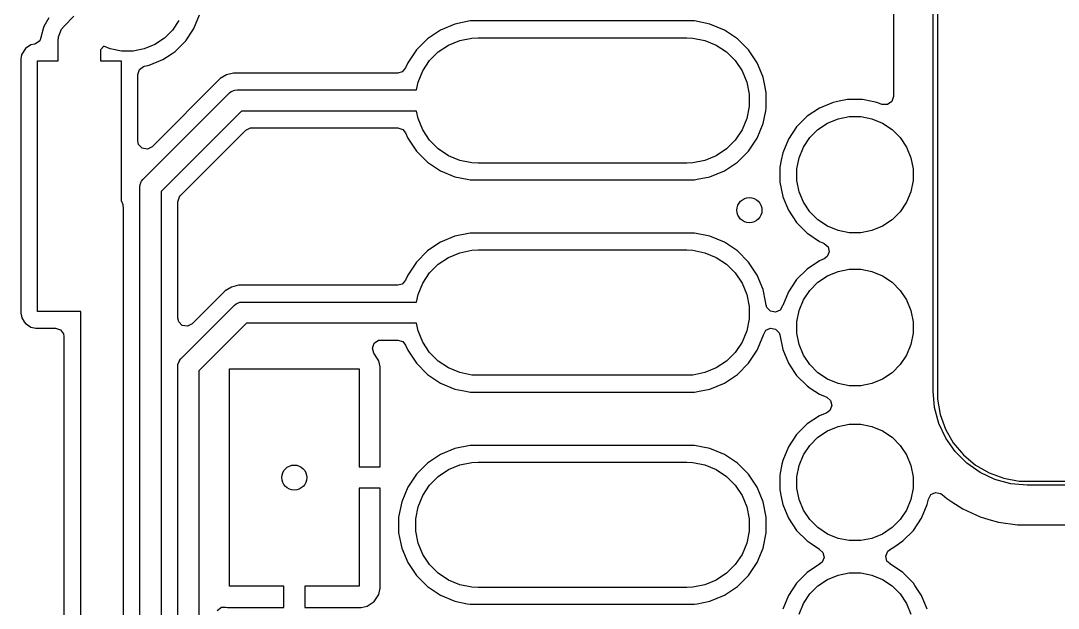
# Model space of a CAD drawing. Header units: inches. Extents: x 0.47 to 2.28, y -2.25 to -0.47.
# Drawn here: x 0.8474 to 1.3365, y -1.0143 to -0.7375 of the extents above; entities that cross this region are included whole.
import ezdxf

# ---------------------------------------------------------------- set-up
doc = ezdxf.new("R2010")
doc.units = ezdxf.units.IN
doc.header["$MEASUREMENT"] = 0
doc.layers.add('F.Cu', color=13, linetype='CONTINUOUS', true_color=0xc83434)

msp = doc.modelspace()

# ---------------------------------------------------------------- linework, layer by layer
at = {"layer": 'F.Cu', "linetype": 'CONTINUOUS'}
for p, q in [((1.25884, -0.67526), (1.25884, -0.77327)), ((1.27756, -0.91205), (1.27756, -0.67976)), ((1.27953, -0.67976), (1.27953, -0.91205)), ((0.86068, -0.73606), (0.85833, -0.74014)), ((0.86793, -0.73998), (0.8725, -0.7354)), ((0.92194, -0.7374), (0.91894, -0.74189)), ((0.92906, -0.7412), (0.93173, -0.73475)), ((1.05931, -0.73762), (1.05208, -0.73906)), ((1.1651, -0.73762), (1.05931, -0.73762)), ((1.05931, -0.73762), (1.05931, -0.73762)), ((1.17233, -0.73906), (1.1651, -0.73762)), ((1.1651, -0.73762), (1.1651, -0.73762)), ((0.85819, -0.74064), (0.85711, -0.74469)), ((0.85833, -0.74014), (0.85819, -0.74064)), ((0.85819, -0.74064), (0.85819, -0.74064)), ((0.86519, -0.7451), (0.86669, -0.74149)), ((0.86669, -0.74149), (0.86793, -0.73998)), ((0.86669, -0.74149), (0.86669, -0.74149)), ((0.91894, -0.74189), (0.91512, -0.74571)), ((0.92518, -0.74701), (0.9286, -0.74188)), ((0.9286, -0.74188), (0.92906, -0.7412)), ((0.92906, -0.7412), (0.92906, -0.7412)), ((0.92906, -0.7412), (0.92906, -0.7412)), ((1.04527, -0.74188), (1.03958, -0.74568)), ((1.05208, -0.73906), (1.04527, -0.74188)), ((1.05208, -0.73906), (1.05208, -0.73906)), ((1.05208, -0.73906), (1.05208, -0.73906)), ((1.17914, -0.74188), (1.17233, -0.73906)), ((1.17233, -0.73906), (1.17233, -0.73906)), ((1.18527, -0.74597), (1.17914, -0.74188)), ((0.85635, -0.74701), (0.85438, -0.74844)), ((0.85703, -0.74494), (0.85635, -0.74701)), ((0.85707, -0.74495), (0.85703, -0.74494)), ((0.85711, -0.74469), (0.85707, -0.74495)), ((0.85711, -0.74469), (0.85711, -0.74469)), ((0.85711, -0.74469), (0.85711, -0.74469)), ((0.865, -0.74705), (0.86519, -0.7451)), ((0.865, -0.75633), (0.865, -0.74705)), ((0.91512, -0.74571), (0.91063, -0.74871)), ((0.92024, -0.75195), (0.92518, -0.74701)), ((1.03914, -0.74597), (1.03393, -0.75118)), ((1.03958, -0.74568), (1.03914, -0.74597)), ((1.04907, -0.749), (1.05442, -0.74678)), ((1.05442, -0.74678), (1.0601, -0.74565)), ((1.0601, -0.74565), (1.06299, -0.74551)), ((1.06299, -0.74551), (1.16142, -0.74551)), ((1.16142, -0.74551), (1.16431, -0.74565)), ((1.16431, -0.74565), (1.16999, -0.74678)), ((1.16999, -0.74678), (1.17534, -0.749)), ((1.19048, -0.75118), (1.18527, -0.74597)), ((0.84962, -0.75064), (0.84788, -0.75325)), ((0.85223, -0.7489), (0.84962, -0.75064)), ((0.84962, -0.75064), (0.84962, -0.75064)), ((0.85393, -0.74856), (0.85223, -0.7489)), ((0.85438, -0.74844), (0.85393, -0.74856)), ((0.88665, -0.74954), (0.885, -0.75119)), ((0.885, -0.75119), (0.885, -0.75633)), ((0.88964, -0.75078), (0.88665, -0.74954)), ((0.89494, -0.75184), (0.88964, -0.75078)), ((0.90034, -0.75184), (0.89494, -0.75184)), ((0.90564, -0.75078), (0.90034, -0.75184)), ((0.91063, -0.74871), (0.90564, -0.75078)), ((0.91828, -0.75325), (0.92024, -0.75195)), ((1.03393, -0.75118), (1.02983, -0.75731)), ((1.03393, -0.75118), (1.03393, -0.75118)), ((1.04017, -0.75631), (1.04426, -0.75221)), ((1.04426, -0.75221), (1.04907, -0.749)), ((1.17534, -0.749), (1.18015, -0.75221)), ((1.18015, -0.75221), (1.18424, -0.75631)), ((1.19458, -0.75731), (1.19048, -0.75118)), ((0.84765, -0.7544), (0.84742, -0.75555)), ((0.84742, -0.75555), (0.84742, -0.87522)), ((0.84788, -0.75325), (0.84765, -0.7544)), ((0.85531, -0.87444), (0.85531, -0.75633)), ((0.85531, -0.75633), (0.865, -0.75633)), ((0.885, -0.75633), (0.89469, -0.75633)), ((0.89469, -0.75633), (0.89469, -0.82219)), ((0.90798, -0.7585), (0.91443, -0.75583)), ((0.91443, -0.75583), (0.91828, -0.75325)), ((0.91443, -0.75583), (0.91443, -0.75583)), ((0.91443, -0.75583), (0.91443, -0.75583)), ((1.02983, -0.75731), (1.02884, -0.75971)), ((1.03695, -0.76112), (1.04017, -0.75631)), ((1.18424, -0.75631), (1.18746, -0.76112)), ((1.1974, -0.76412), (1.19458, -0.75731)), ((0.90258, -0.76281), (0.90333, -0.76049)), ((0.90258, -0.79408), (0.90258, -0.76281)), ((0.90333, -0.76049), (0.9053, -0.75906)), ((0.9053, -0.75906), (0.90575, -0.75894)), ((0.90575, -0.75894), (0.90798, -0.7585)), ((0.94767, -0.76215), (0.94439, -0.76302)), ((1.02519, -0.76215), (0.94767, -0.76215)), ((1.02725, -0.76156), (1.02519, -0.76215)), ((1.02884, -0.75971), (1.02725, -0.76156)), ((1.03474, -0.76647), (1.03695, -0.76112)), ((1.18746, -0.76112), (1.18967, -0.76647)), ((0.94145, -0.76472), (0.90931, -0.79687)), ((0.94439, -0.76302), (0.94145, -0.76472)), ((0.94439, -0.76302), (0.94439, -0.76302)), ((1.03403, -0.77004), (1.03474, -0.76647)), ((1.18967, -0.76647), (1.1908, -0.77215)), ((1.19787, -0.76649), (1.1974, -0.76412)), ((1.19884, -0.77135), (1.19787, -0.76649)), ((0.90501, -0.81233), (0.94583, -0.7715)), ((0.94583, -0.7715), (0.94659, -0.77088)), ((0.94659, -0.77088), (0.94839, -0.77014)), ((0.94659, -0.77088), (0.94659, -0.77088)), ((0.94839, -0.77014), (0.94937, -0.77004)), ((0.94937, -0.77004), (1.03403, -0.77004)), ((1.1908, -0.77215), (1.1908, -0.77793)), ((1.19884, -0.77873), (1.19884, -0.77135)), ((1.23037, -0.77595), (1.22392, -0.77862)), ((1.23332, -0.77536), (1.23037, -0.77595)), ((1.23722, -0.77459), (1.23332, -0.77536)), ((1.2442, -0.77459), (1.23722, -0.77459)), ((1.24875, -0.77549), (1.2442, -0.77459)), ((1.25105, -0.77595), (1.24875, -0.77549)), ((1.25307, -0.77679), (1.25105, -0.77595)), ((1.25105, -0.77595), (1.25105, -0.77595)), ((1.25105, -0.77595), (1.25105, -0.77595)), ((1.25339, -0.77692), (1.25307, -0.77679)), ((1.25368, -0.77702), (1.25339, -0.77692)), ((1.25611, -0.77702), (1.25368, -0.77702)), ((1.25809, -0.77559), (1.25611, -0.77702)), ((1.25884, -0.77327), (1.25809, -0.77559)), ((0.95144, -0.78004), (0.91354, -0.81794)), ((1.03403, -0.78004), (0.95144, -0.78004)), ((1.03474, -0.78361), (1.03403, -0.78004)), ((1.1908, -0.77793), (1.18967, -0.78361)), ((1.1974, -0.78595), (1.1986, -0.77993)), ((1.1986, -0.77993), (1.19884, -0.77873)), ((1.21811, -0.7825), (1.21317, -0.78744)), ((1.22392, -0.77862), (1.21811, -0.7825)), ((1.21811, -0.7825), (1.21811, -0.7825)), ((1.22392, -0.77862), (1.22392, -0.77862)), ((1.03695, -0.78896), (1.03474, -0.78361)), ((1.18967, -0.78361), (1.18746, -0.78896)), ((1.19458, -0.79276), (1.1974, -0.78595)), ((1.21317, -0.78744), (1.20929, -0.79325)), ((1.21317, -0.78744), (1.21317, -0.78744)), ((1.22323, -0.78874), (1.22772, -0.78573)), ((1.22772, -0.78573), (1.23271, -0.78367)), ((1.23271, -0.78367), (1.23801, -0.78261)), ((1.23801, -0.78261), (1.24341, -0.78261)), ((1.24341, -0.78261), (1.24871, -0.78367)), ((1.24871, -0.78367), (1.2537, -0.78573)), ((1.2537, -0.78573), (1.25819, -0.78874)), ((0.92259, -0.82005), (0.95356, -0.78909)), ((0.95356, -0.78909), (0.95573, -0.78798)), ((0.95573, -0.78798), (0.95634, -0.78793)), ((0.95634, -0.78793), (1.02519, -0.78793)), ((1.02519, -0.78793), (1.02751, -0.78869)), ((1.02751, -0.78869), (1.02884, -0.79037)), ((1.02884, -0.79037), (1.02983, -0.79276)), ((1.04017, -0.79377), (1.03695, -0.78896)), ((1.18746, -0.78896), (1.18424, -0.79377)), ((1.21941, -0.79256), (1.22323, -0.78874)), ((1.25819, -0.78874), (1.26201, -0.79256)), ((0.90301, -0.79587), (0.90258, -0.79408)), ((0.90473, -0.79759), (0.90301, -0.79587)), ((0.90931, -0.79687), (0.90714, -0.79797)), ((1.02983, -0.79276), (1.03393, -0.79889)), ((1.04426, -0.79786), (1.04017, -0.79377)), ((1.18424, -0.79377), (1.18015, -0.79786)), ((1.19048, -0.79889), (1.19458, -0.79276)), ((1.20929, -0.79325), (1.20662, -0.7997)), ((1.20929, -0.79325), (1.20929, -0.79325)), ((1.21434, -0.80204), (1.2164, -0.79705)), ((1.2164, -0.79705), (1.21941, -0.79256)), ((1.26201, -0.79256), (1.26501, -0.79705)), ((1.26501, -0.79705), (1.26708, -0.80204)), ((0.90714, -0.79797), (0.90473, -0.79759)), ((1.03393, -0.79889), (1.03914, -0.80411)), ((1.04907, -0.80108), (1.04426, -0.79786)), ((1.05442, -0.8033), (1.04907, -0.80108)), ((1.17534, -0.80108), (1.16999, -0.8033)), ((1.18015, -0.79786), (1.17534, -0.80108)), ((1.18527, -0.80411), (1.19048, -0.79889)), ((1.20662, -0.7997), (1.20593, -0.80314)), ((1.21328, -0.80734), (1.21434, -0.80204)), ((1.26708, -0.80204), (1.26814, -0.80734)), ((1.03914, -0.80411), (1.04527, -0.8082)), ((1.0601, -0.80442), (1.05442, -0.8033)), ((1.06299, -0.80457), (1.0601, -0.80442)), ((1.16142, -0.80457), (1.06299, -0.80457)), ((1.16431, -0.80442), (1.16142, -0.80457)), ((1.16999, -0.8033), (1.16431, -0.80442)), ((1.17914, -0.8082), (1.18527, -0.80411)), ((1.20593, -0.80314), (1.20526, -0.80655)), ((1.20526, -0.80655), (1.20526, -0.81353)), ((1.04527, -0.8082), (1.05208, -0.81102)), ((1.05208, -0.81102), (1.05786, -0.81217)), ((1.16631, -0.81222), (1.17233, -0.81102)), ((1.17233, -0.81102), (1.17914, -0.8082)), ((1.21328, -0.81274), (1.21328, -0.80734)), ((1.26814, -0.80734), (1.26814, -0.81274)), ((0.90354, -0.81587), (0.90364, -0.81489)), ((0.90354, -1.23138), (0.90354, -0.81587)), ((0.90364, -0.81489), (0.90374, -0.81464)), ((0.90374, -0.81464), (0.90424, -0.81344)), ((0.90424, -0.81344), (0.90439, -0.81309)), ((0.90439, -0.81309), (0.90501, -0.81233)), ((0.90439, -0.81309), (0.90439, -0.81309)), ((1.05786, -0.81217), (1.05931, -0.81246)), ((1.05931, -0.81246), (1.05931, -0.81246)), ((1.05931, -0.81246), (1.1651, -0.81246)), ((1.1651, -0.81246), (1.16631, -0.81222)), ((1.20526, -0.81353), (1.20662, -0.82038)), ((1.21434, -0.81804), (1.21328, -0.81274)), ((1.26814, -0.81274), (1.26708, -0.81804)), ((0.91354, -0.81794), (0.91354, -1.22931)), ((0.92144, -0.82284), (0.92219, -0.82052)), ((0.92219, -0.82052), (0.92259, -0.82005)), ((1.20662, -0.82038), (1.20668, -0.82052)), ((1.20668, -0.82052), (1.20929, -0.82683)), ((1.2164, -0.82303), (1.21434, -0.81804)), ((1.26708, -0.81804), (1.26501, -0.82303)), ((0.89469, -0.82219), (0.89548, -0.82411)), ((0.89548, -0.82411), (0.89567, -0.82606)), ((0.89567, -0.82606), (0.89567, -1.07315)), ((0.92144, -0.87758), (0.92144, -0.82284)), ((1.21941, -0.82752), (1.2164, -0.82303)), ((1.26501, -0.82303), (1.26201, -0.82752)), ((1.20929, -0.82683), (1.20929, -0.82683)), ((1.20929, -0.82683), (1.21316, -0.83262)), ((1.22323, -0.83134), (1.21941, -0.82752)), ((1.22772, -0.83434), (1.22323, -0.83134)), ((1.25819, -0.83134), (1.2537, -0.83434)), ((1.26201, -0.82752), (1.25819, -0.83134)), ((1.21316, -0.83262), (1.21317, -0.83264)), ((1.21317, -0.83264), (1.21811, -0.83758)), ((1.23271, -0.83641), (1.22772, -0.83434)), ((1.2537, -0.83434), (1.24871, -0.83641)), ((1.05208, -0.83906), (1.04527, -0.84188)), ((1.05931, -0.83762), (1.05208, -0.83906)), ((1.05208, -0.83906), (1.05208, -0.83906)), ((1.05208, -0.83906), (1.05208, -0.83906)), ((1.1651, -0.83762), (1.05931, -0.83762)), ((1.05931, -0.83762), (1.05931, -0.83762)), ((1.17156, -0.8389), (1.1651, -0.83762)), ((1.1651, -0.83762), (1.1651, -0.83762)), ((1.17233, -0.83906), (1.17156, -0.8389)), ((1.17914, -0.84188), (1.17233, -0.83906)), ((1.21811, -0.83758), (1.21845, -0.83781)), ((1.21845, -0.83781), (1.22392, -0.84146)), ((1.23801, -0.83747), (1.23271, -0.83641)), ((1.24341, -0.83747), (1.23801, -0.83747)), ((1.24871, -0.83641), (1.24341, -0.83747)), ((1.03914, -0.84597), (1.03393, -0.85118)), ((1.03981, -0.84552), (1.03914, -0.84597)), ((1.04527, -0.84188), (1.03981, -0.84552)), ((1.05442, -0.84678), (1.0601, -0.84565)), ((1.0601, -0.84565), (1.06299, -0.84551)), ((1.06299, -0.84551), (1.16142, -0.84551)), ((1.16142, -0.84551), (1.16431, -0.84565)), ((1.16431, -0.84565), (1.16999, -0.84678)), ((1.18527, -0.84597), (1.17914, -0.84188)), ((1.19048, -0.85118), (1.18527, -0.84597)), ((1.22392, -0.84146), (1.22392, -0.84146)), ((1.22392, -0.84146), (1.22392, -0.84146)), ((1.22392, -0.84146), (1.2255, -0.84211)), ((1.2255, -0.84211), (1.22618, -0.8424)), ((1.22618, -0.8424), (1.22804, -0.84398)), ((1.22804, -0.84398), (1.22861, -0.84635)), ((1.04426, -0.85221), (1.04907, -0.849)), ((1.04907, -0.849), (1.05442, -0.84678)), ((1.16999, -0.84678), (1.17534, -0.849)), ((1.17534, -0.849), (1.18015, -0.85221)), ((1.22392, -0.85062), (1.21811, -0.8545)), ((1.22618, -0.84968), (1.22392, -0.85062)), ((1.22392, -0.85062), (1.22392, -0.85062)), ((1.22767, -0.8486), (1.22618, -0.84968)), ((1.22861, -0.84635), (1.22767, -0.8486)), ((1.03393, -0.85118), (1.02983, -0.85731)), ((1.03393, -0.85118), (1.03393, -0.85118)), ((1.04017, -0.85631), (1.04426, -0.85221)), ((1.18015, -0.85221), (1.18424, -0.85631)), ((1.19458, -0.85731), (1.19048, -0.85118)), ((1.21811, -0.8545), (1.21317, -0.85944)), ((1.21811, -0.8545), (1.21811, -0.8545)), ((1.22772, -0.85773), (1.23271, -0.85567)), ((1.23271, -0.85567), (1.23801, -0.85461)), ((1.23801, -0.85461), (1.24341, -0.85461)), ((1.24341, -0.85461), (1.24871, -0.85567)), ((1.24871, -0.85567), (1.2537, -0.85773)), ((1.02884, -0.85971), (1.02725, -0.86156)), ((1.02983, -0.85731), (1.02884, -0.85971)), ((1.03695, -0.86112), (1.04017, -0.85631)), ((1.18424, -0.85631), (1.18746, -0.86112)), ((1.1974, -0.86412), (1.19458, -0.85731)), ((1.21317, -0.85944), (1.20929, -0.86525)), ((1.21317, -0.85944), (1.21317, -0.85944)), ((1.21941, -0.86456), (1.22323, -0.86074)), ((1.22323, -0.86074), (1.22772, -0.85773)), ((1.2537, -0.85773), (1.25819, -0.86074)), ((1.25819, -0.86074), (1.26201, -0.86456)), ((0.94382, -0.86472), (0.92817, -0.88037)), ((0.94676, -0.86302), (0.94382, -0.86472)), ((0.95003, -0.86215), (0.94676, -0.86302)), ((1.02519, -0.86215), (0.95003, -0.86215)), ((1.02725, -0.86156), (1.02519, -0.86215)), ((1.03474, -0.86647), (1.03695, -0.86112)), ((1.18746, -0.86112), (1.18967, -0.86647)), ((1.19852, -0.86974), (1.1974, -0.86412)), ((1.20929, -0.86525), (1.20662, -0.8717)), ((1.20929, -0.86525), (1.20929, -0.86525)), ((1.2164, -0.86905), (1.21941, -0.86456)), ((1.26201, -0.86456), (1.26501, -0.86905)), ((0.94895, -0.87088), (0.95076, -0.87014)), ((0.95076, -0.87014), (0.95173, -0.87004)), ((0.95173, -0.87004), (1.03403, -0.87004)), ((1.03403, -0.87004), (1.03474, -0.86647)), ((1.18967, -0.86647), (1.1908, -0.87215)), ((1.19888, -0.87154), (1.19852, -0.86974)), ((1.21434, -0.87404), (1.2164, -0.86905)), ((1.26501, -0.86905), (1.26708, -0.87404)), ((0.84742, -0.87522), (0.84773, -0.87675)), ((0.87567, -0.87444), (0.85531, -0.87444)), ((0.87567, -1.06901), (0.87567, -0.87444)), ((0.92288, -0.89682), (0.9482, -0.8715)), ((0.9482, -0.8715), (0.94895, -0.87088)), ((0.94895, -0.87088), (0.94895, -0.87088)), ((1.1908, -0.87215), (1.1908, -0.87793)), ((1.1989, -0.87154), (1.19888, -0.87154)), ((1.19918, -0.87255), (1.1989, -0.87154)), ((1.20083, -0.87434), (1.19918, -0.87255)), ((1.20322, -0.87482), (1.20083, -0.87434)), ((1.20543, -0.8738), (1.20322, -0.87482)), ((1.20651, -0.87187), (1.20543, -0.8738)), ((1.20656, -0.87188), (1.20651, -0.87187)), ((1.20662, -0.8717), (1.20656, -0.87188)), ((1.21328, -0.87934), (1.21434, -0.87404)), ((1.26708, -0.87404), (1.26814, -0.87934)), ((0.84773, -0.87675), (0.84788, -0.87752)), ((0.84788, -0.87752), (0.84911, -0.87937)), ((0.84911, -0.87937), (0.84962, -0.88013)), ((0.84962, -0.88013), (0.84998, -0.88037)), ((0.84998, -0.88037), (0.85223, -0.88188)), ((0.92187, -0.87937), (0.92144, -0.87758)), ((0.92359, -0.88109), (0.92187, -0.87937)), ((0.92817, -0.88037), (0.926, -0.88148)), ((0.9538, -0.88004), (0.93142, -0.90243)), ((1.03403, -0.88004), (0.9538, -0.88004)), ((1.03474, -0.88361), (1.03403, -0.88004)), ((1.1908, -0.87793), (1.18967, -0.88361)), ((1.21328, -0.88474), (1.21328, -0.87934)), ((1.26814, -0.87934), (1.26814, -0.88474)), ((0.85223, -0.88188), (0.85223, -0.88188)), ((0.85223, -0.88188), (0.85223, -0.88188)), ((0.85223, -0.88188), (0.85454, -0.88234)), ((0.85454, -0.88234), (0.86383, -0.88234)), ((0.86383, -0.88234), (0.86615, -0.88309)), ((0.86615, -0.88309), (0.86758, -0.88506)), ((0.86758, -0.88506), (0.86778, -0.88628)), ((0.926, -0.88148), (0.92359, -0.88109)), ((1.03695, -0.88896), (1.03474, -0.88361)), ((1.18967, -0.88361), (1.18746, -0.88896)), ((1.1975, -0.88544), (1.19869, -0.88331)), ((1.19869, -0.88331), (1.20091, -0.88229)), ((1.20091, -0.88229), (1.2033, -0.88277)), ((1.2033, -0.88277), (1.20495, -0.88456)), ((1.20495, -0.88456), (1.20524, -0.88544)), ((1.21434, -0.89004), (1.21328, -0.88474)), ((1.26814, -0.88474), (1.26708, -0.89004)), ((0.86778, -0.88628), (0.86778, -1.06254)), ((1.01324, -0.89172), (1.01408, -0.88943)), ((1.01408, -0.88943), (1.01611, -0.88808)), ((1.01611, -0.88808), (1.01718, -0.88793)), ((1.01718, -0.88793), (1.02519, -0.88793)), ((1.02519, -0.88793), (1.02751, -0.88869)), ((1.02751, -0.88869), (1.02884, -0.89037)), ((1.04017, -0.89377), (1.03695, -0.88896)), ((1.18746, -0.88896), (1.18424, -0.89377)), ((1.19458, -0.89277), (1.1974, -0.88595)), ((1.1974, -0.88595), (1.1975, -0.88544)), ((1.20524, -0.88544), (1.20662, -0.89238)), ((1.2164, -0.89503), (1.21434, -0.89004)), ((1.26708, -0.89004), (1.26501, -0.89503)), ((1.0139, -0.89407), (1.01324, -0.89172)), ((1.01631, -0.89767), (1.0139, -0.89407)), ((1.02884, -0.89037), (1.02983, -0.89277)), ((1.02983, -0.89277), (1.03393, -0.89889)), ((1.04426, -0.89786), (1.04017, -0.89377)), ((1.18424, -0.89377), (1.18015, -0.89786)), ((1.19048, -0.89889), (1.19458, -0.89277)), ((1.20662, -0.89238), (1.20929, -0.89883)), ((1.21941, -0.89952), (1.2164, -0.89503)), ((1.26501, -0.89503), (1.26201, -0.89952)), ((0.92142, -0.90035), (0.92151, -0.89938)), ((0.92151, -0.89938), (0.92161, -0.89913)), ((0.92161, -0.89913), (0.92222, -0.89767)), ((0.92222, -0.89767), (0.92226, -0.89758)), ((0.92226, -0.89758), (0.92288, -0.89682)), ((0.92226, -0.89758), (0.92226, -0.89758)), ((1.01689, -0.90059), (1.01631, -0.89767)), ((1.03393, -0.89889), (1.03914, -0.90411)), ((1.04907, -0.90108), (1.04426, -0.89786)), ((1.18015, -0.89786), (1.17534, -0.90108)), ((1.18527, -0.90411), (1.19048, -0.89889)), ((1.20929, -0.89883), (1.20929, -0.89883)), ((1.20929, -0.89883), (1.21225, -0.90326)), ((1.22323, -0.90334), (1.21941, -0.89952)), ((1.26201, -0.89952), (1.25819, -0.90334)), ((0.92142, -1.15445), (0.92142, -0.90035)), ((0.93142, -0.90243), (0.93142, -1.14962)), ((0.94587, -1.00394), (0.94587, -0.90157)), ((0.94587, -0.90157), (1.00689, -0.90157)), ((1.00689, -0.90157), (1.00689, -0.94776)), ((1.01689, -0.94776), (1.01689, -0.90059)), ((1.03914, -0.90411), (1.04527, -0.9082)), ((1.05442, -0.9033), (1.04907, -0.90108)), ((1.0601, -0.90442), (1.05442, -0.9033)), ((1.06299, -0.90457), (1.0601, -0.90442)), ((1.16142, -0.90457), (1.06299, -0.90457)), ((1.16431, -0.90442), (1.16142, -0.90457)), ((1.16999, -0.9033), (1.16431, -0.90442)), ((1.17534, -0.90108), (1.16999, -0.9033)), ((1.17914, -0.9082), (1.18527, -0.90411)), ((1.21225, -0.90326), (1.21317, -0.90464)), ((1.21317, -0.90464), (1.21811, -0.90958)), ((1.22772, -0.90634), (1.22323, -0.90334)), ((1.25819, -0.90334), (1.2537, -0.90634)), ((1.04527, -0.9082), (1.05208, -0.91102)), ((1.17233, -0.91102), (1.17914, -0.9082)), ((1.21811, -0.90958), (1.21956, -0.91055)), ((1.23271, -0.90841), (1.22772, -0.90634)), ((1.23801, -0.90947), (1.23271, -0.90841)), ((1.24341, -0.90947), (1.23801, -0.90947)), ((1.24871, -0.90841), (1.24341, -0.90947)), ((1.2537, -0.90634), (1.24871, -0.90841)), ((1.05208, -0.91102), (1.05723, -0.91205)), ((1.05723, -0.91205), (1.05931, -0.91246)), ((1.05931, -0.91246), (1.05931, -0.91246)), ((1.05931, -0.91246), (1.1651, -0.91246)), ((1.1651, -0.91246), (1.16718, -0.91205)), ((1.16718, -0.91205), (1.17233, -0.91102)), ((1.21956, -0.91055), (1.22392, -0.91346)), ((1.22392, -0.91346), (1.22392, -0.91346)), ((1.22392, -0.91346), (1.22392, -0.91346)), ((1.22392, -0.91346), (1.22739, -0.9149)), ((1.27823, -0.91974), (1.27756, -0.91205)), ((1.27953, -0.91205), (1.27953, -0.91575)), ((1.22739, -0.9149), (1.22924, -0.91648)), ((1.22981, -0.91885), (1.22888, -0.9211)), ((1.22924, -0.91648), (1.22981, -0.91885)), ((1.27953, -0.91575), (1.28081, -0.92304)), ((1.22392, -0.92362), (1.21811, -0.9275)), ((1.22739, -0.92218), (1.22392, -0.92362)), ((1.22392, -0.92362), (1.22392, -0.92362)), ((1.22888, -0.9211), (1.22739, -0.92218)), ((1.28023, -0.9272), (1.27823, -0.91974)), ((1.28081, -0.92304), (1.28335, -0.93)), ((1.21811, -0.9275), (1.21317, -0.93244)), ((1.21811, -0.9275), (1.21811, -0.9275)), ((1.22772, -0.93073), (1.23271, -0.92867)), ((1.23271, -0.92867), (1.23801, -0.92761)), ((1.23801, -0.92761), (1.24341, -0.92761)), ((1.24341, -0.92761), (1.24871, -0.92867)), ((1.24871, -0.92867), (1.2537, -0.93073)), ((1.28349, -0.93419), (1.28023, -0.9272)), ((1.21317, -0.93244), (1.20929, -0.93825)), ((1.21317, -0.93244), (1.21317, -0.93244)), ((1.21941, -0.93756), (1.22323, -0.93374)), ((1.22323, -0.93374), (1.22772, -0.93073)), ((1.2537, -0.93073), (1.25819, -0.93374)), ((1.25819, -0.93374), (1.26201, -0.93756)), ((1.28335, -0.93), (1.28705, -0.93642)), ((1.28792, -0.94052), (1.28349, -0.93419)), ((1.05208, -0.93906), (1.04527, -0.94188)), ((1.05931, -0.93762), (1.05208, -0.93906)), ((1.05208, -0.93906), (1.05208, -0.93906)), ((1.05208, -0.93906), (1.05208, -0.93906)), ((1.1651, -0.93762), (1.05931, -0.93762)), ((1.05931, -0.93762), (1.05931, -0.93762)), ((1.16826, -0.93825), (1.1651, -0.93762)), ((1.1651, -0.93762), (1.1651, -0.93762)), ((1.17233, -0.93906), (1.16826, -0.93825)), ((1.17914, -0.94188), (1.17233, -0.93906)), ((1.20929, -0.93825), (1.20662, -0.9447)), ((1.20929, -0.93825), (1.20929, -0.93825)), ((1.2164, -0.94205), (1.21941, -0.93756)), ((1.26201, -0.93756), (1.26501, -0.94205)), ((1.28705, -0.93642), (1.29181, -0.94209)), ((1.04527, -0.94188), (1.04104, -0.9447)), ((1.18527, -0.94597), (1.17914, -0.94188)), ((1.21434, -0.94704), (1.2164, -0.94205)), ((1.26501, -0.94205), (1.26708, -0.94704)), ((1.29338, -0.94598), (1.28792, -0.94052)), ((1.29181, -0.94209), (1.29748, -0.94685)), ((1.00689, -0.94776), (1.01689, -0.94776)), ((1.01689, -0.94776), (1.01689, -0.94776)), ((1.03914, -0.94597), (1.03393, -0.95118)), ((1.04104, -0.9447), (1.03914, -0.94597)), ((1.04907, -0.949), (1.05442, -0.94678)), ((1.05442, -0.94678), (1.0601, -0.94565)), ((1.0601, -0.94565), (1.06299, -0.94551)), ((1.06299, -0.94551), (1.16142, -0.94551)), ((1.16142, -0.94551), (1.16431, -0.94565)), ((1.16431, -0.94565), (1.16999, -0.94678)), ((1.16999, -0.94678), (1.17534, -0.949)), ((1.19048, -0.95118), (1.18527, -0.94597)), ((1.20626, -0.94648), (1.20526, -0.95155)), ((1.20662, -0.9447), (1.20626, -0.94648)), ((1.21328, -0.95234), (1.21434, -0.94704)), ((1.26708, -0.94704), (1.26814, -0.95234)), ((1.2997, -0.9504), (1.29338, -0.94598)), ((1.29748, -0.94685), (1.3039, -0.95055)), ((1.03393, -0.95118), (1.02983, -0.95731)), ((1.03393, -0.95118), (1.03393, -0.95118)), ((1.03393, -0.95118), (1.03393, -0.95118)), ((1.04017, -0.95631), (1.04426, -0.95221)), ((1.04426, -0.95221), (1.04907, -0.949)), ((1.17534, -0.949), (1.18015, -0.95221)), ((1.18015, -0.95221), (1.18424, -0.95631)), ((1.19458, -0.95731), (1.19048, -0.95118)), ((1.20526, -0.95155), (1.20526, -0.95853)), ((1.21328, -0.95774), (1.21328, -0.95234)), ((1.26814, -0.95234), (1.26814, -0.95774)), ((1.3067, -0.95367), (1.2997, -0.9504)), ((1.3039, -0.95055), (1.31085, -0.95308)), ((1.31416, -0.95567), (1.3067, -0.95367)), ((1.31085, -0.95308), (1.31815, -0.95437)), ((1.01689, -0.95776), (1.00689, -0.95776)), ((1.00689, -0.95776), (1.00689, -1.00394)), ((1.01689, -0.97135), (1.01689, -0.95776)), ((1.01689, -0.95776), (1.01689, -0.95776)), ((1.02983, -0.95731), (1.02701, -0.96412)), ((1.03695, -0.96112), (1.04017, -0.95631)), ((1.18424, -0.95631), (1.18746, -0.96112)), ((1.1974, -0.96412), (1.19458, -0.95731)), ((1.20526, -0.95853), (1.20605, -0.96254)), ((1.21434, -0.96304), (1.21328, -0.95774)), ((1.26814, -0.95774), (1.26708, -0.96304)), ((1.32185, -0.95634), (1.31416, -0.95567)), ((1.31815, -0.95437), (1.32185, -0.95437)), ((1.32185, -0.95437), (1.4872, -0.95437)), ((1.4872, -0.95634), (1.32185, -0.95634)), ((1.03474, -0.96647), (1.03695, -0.96112)), ((1.18746, -0.96112), (1.18967, -0.96647)), ((1.20605, -0.96254), (1.20662, -0.96538)), ((1.2164, -0.96803), (1.21434, -0.96304)), ((1.26708, -0.96304), (1.26501, -0.96803)), ((1.2748, -0.96538), (1.2753, -0.96288)), ((1.2753, -0.96288), (1.27649, -0.96076)), ((1.27649, -0.96076), (1.2787, -0.95974)), ((1.2787, -0.95974), (1.28109, -0.96021)), ((1.28109, -0.96021), (1.28174, -0.96067)), ((1.28174, -0.96067), (1.28399, -0.96262)), ((1.28399, -0.96262), (1.28399, -0.96262)), ((1.28399, -0.96262), (1.28399, -0.96262)), ((1.28399, -0.96262), (1.28633, -0.96412)), ((1.02701, -0.96412), (1.02557, -0.97135)), ((1.02701, -0.96412), (1.02701, -0.96412)), ((1.02701, -0.96412), (1.02701, -0.96412)), ((1.03361, -0.97215), (1.03474, -0.96647)), ((1.18967, -0.96647), (1.1908, -0.97215)), ((1.19884, -0.97135), (1.1974, -0.96412)), ((1.20662, -0.96538), (1.20929, -0.97183)), ((1.21941, -0.97252), (1.2164, -0.96803)), ((1.26501, -0.96803), (1.26201, -0.97252)), ((1.27213, -0.97183), (1.2748, -0.96538)), ((1.28633, -0.96412), (1.29157, -0.96749)), ((1.29157, -0.96749), (1.29977, -0.97124)), ((1.01689, -1.00492), (1.01689, -0.97135)), ((1.02557, -0.97135), (1.02557, -0.97873)), ((1.03361, -0.97793), (1.03361, -0.97215)), ((1.1908, -0.97215), (1.1908, -0.97793)), ((1.19884, -0.97873), (1.19884, -0.97135)), ((1.20929, -0.97183), (1.20929, -0.97183)), ((1.20929, -0.97183), (1.21316, -0.97762)), ((1.22323, -0.97634), (1.21941, -0.97252)), ((1.26201, -0.97252), (1.25819, -0.97634)), ((1.26825, -0.97764), (1.27213, -0.97183)), ((1.29977, -0.97124), (1.30383, -0.97243)), ((1.30383, -0.97243), (1.30842, -0.97378)), ((1.03474, -0.98361), (1.03361, -0.97793)), ((1.1908, -0.97793), (1.18967, -0.98361)), ((1.21316, -0.97762), (1.21317, -0.97764)), ((1.21317, -0.97764), (1.21811, -0.98258)), ((1.22772, -0.97934), (1.22323, -0.97634)), ((1.25819, -0.97634), (1.2537, -0.97934)), ((1.26331, -0.98258), (1.26825, -0.97764)), ((1.30842, -0.97378), (1.30842, -0.97378)), ((1.30842, -0.97378), (1.31734, -0.97506)), ((1.31734, -0.97506), (1.49171, -0.97506)), ((1.02557, -0.97873), (1.02646, -0.98321)), ((1.1974, -0.98595), (1.19884, -0.97873)), ((1.21811, -0.98258), (1.21956, -0.98355)), ((1.23271, -0.98141), (1.22772, -0.97934)), ((1.23801, -0.98247), (1.23271, -0.98141)), ((1.24341, -0.98247), (1.23801, -0.98247)), ((1.24871, -0.98141), (1.24341, -0.98247)), ((1.2537, -0.97934), (1.24871, -0.98141)), ((1.25897, -0.98547), (1.26331, -0.98258)), ((1.02646, -0.98321), (1.02701, -0.98595)), ((1.02701, -0.98595), (1.02983, -0.99277)), ((1.03695, -0.98896), (1.03474, -0.98361)), ((1.18967, -0.98361), (1.18746, -0.98896)), ((1.19458, -0.99277), (1.1974, -0.98595)), ((1.21956, -0.98355), (1.22392, -0.98646)), ((1.22392, -0.98646), (1.22409, -0.98655)), ((1.22409, -0.98655), (1.22404, -0.98663)), ((1.22404, -0.98663), (1.22562, -0.98798)), ((1.22562, -0.98798), (1.22619, -0.99035)), ((1.25523, -0.98973), (1.25616, -0.98748)), ((1.25616, -0.98748), (1.25736, -0.98661)), ((1.25733, -0.98655), (1.2575, -0.98646)), ((1.25736, -0.98661), (1.25733, -0.98655)), ((1.2575, -0.98646), (1.25897, -0.98547)), ((1.2575, -0.98646), (1.2575, -0.98646)), ((1.2575, -0.98646), (1.2575, -0.98646)), ((1.2575, -0.98646), (1.2575, -0.98646)), ((1.02983, -0.99277), (1.03393, -0.99889)), ((1.04017, -0.99377), (1.03695, -0.98896)), ((1.18746, -0.98896), (1.18424, -0.99377)), ((1.19048, -0.99889), (1.19458, -0.99277)), ((1.22526, -0.9926), (1.22406, -0.99347)), ((1.22619, -0.99035), (1.22526, -0.9926)), ((1.2558, -0.9921), (1.25523, -0.98973)), ((1.25737, -0.99345), (1.2558, -0.9921)), ((1.04426, -0.99786), (1.04017, -0.99377)), ((1.18424, -0.99377), (1.18015, -0.99786)), ((1.21811, -0.9975), (1.21317, -1.00244)), ((1.22392, -0.99362), (1.21811, -0.9975)), ((1.21811, -0.9975), (1.21811, -0.9975)), ((1.22409, -0.99353), (1.22392, -0.99362)), ((1.22406, -0.99347), (1.22409, -0.99353)), ((1.23271, -0.99867), (1.23801, -0.99761)), ((1.23801, -0.99761), (1.24341, -0.99761)), ((1.24341, -0.99761), (1.24871, -0.99867)), ((1.25733, -0.99353), (1.25737, -0.99345)), ((1.2575, -0.99362), (1.25733, -0.99353)), ((1.26329, -0.99749), (1.2575, -0.99362)), ((1.26331, -0.9975), (1.26329, -0.99749)), ((1.26825, -1.00244), (1.26331, -0.9975)), ((1.03393, -0.99889), (1.03914, -1.00411)), ((1.04907, -1.00108), (1.04426, -0.99786)), ((1.05442, -1.0033), (1.04907, -1.00108)), ((1.17534, -1.00108), (1.16999, -1.0033)), ((1.18015, -0.99786), (1.17534, -1.00108)), ((1.18527, -1.00411), (1.19048, -0.99889)), ((1.21317, -1.00244), (1.20929, -1.00825)), ((1.21317, -1.00244), (1.21317, -1.00244)), ((1.22323, -1.00374), (1.22772, -1.00073)), ((1.22772, -1.00073), (1.23271, -0.99867)), ((1.24871, -0.99867), (1.2537, -1.00073)), ((1.2537, -1.00073), (1.25819, -1.00374)), ((1.26898, -1.00354), (1.26825, -1.00244)), ((0.97138, -1.00394), (0.94587, -1.00394)), ((0.97138, -1.01394), (0.97138, -1.00394)), ((1.00689, -1.00394), (0.98138, -1.00394)), ((0.98138, -1.00394), (0.98138, -1.01394)), ((1.01631, -1.00784), (1.01689, -1.00492)), ((1.03914, -1.00411), (1.04527, -1.0082)), ((1.0601, -1.00442), (1.05442, -1.0033)), ((1.06299, -1.00457), (1.0601, -1.00442)), ((1.16142, -1.00457), (1.06299, -1.00457)), ((1.16431, -1.00442), (1.16142, -1.00457)), ((1.16999, -1.0033), (1.16431, -1.00442)), ((1.17914, -1.0082), (1.18527, -1.00411)), ((1.2164, -1.01205), (1.21941, -1.00756)), ((1.21941, -1.00756), (1.22323, -1.00374)), ((1.25819, -1.00374), (1.26201, -1.00756)), ((1.26201, -1.00756), (1.26501, -1.01205)), ((1.27213, -1.00825), (1.26898, -1.00354)), ((1.01079, -1.01336), (1.0141, -1.01115)), ((1.0141, -1.01115), (1.01631, -1.00784)), ((1.0141, -1.01115), (1.0141, -1.01115)), ((1.01631, -1.00784), (1.01631, -1.00784)), ((1.04527, -1.0082), (1.05208, -1.01102)), ((1.05208, -1.01102), (1.05786, -1.01217)), ((1.05786, -1.01217), (1.05931, -1.01246)), ((1.05931, -1.01246), (1.05931, -1.01246)), ((1.05931, -1.01246), (1.1651, -1.01246)), ((1.1651, -1.01246), (1.16631, -1.01222)), ((1.16631, -1.01222), (1.17233, -1.01102)), ((1.17233, -1.01102), (1.17914, -1.0082)), ((1.20929, -1.00825), (1.20662, -1.0147)), ((1.20929, -1.00825), (1.20929, -1.00825)), ((1.21434, -1.01704), (1.2164, -1.01205)), ((1.26501, -1.01205), (1.26708, -1.01704)), ((1.2748, -1.0147), (1.27213, -1.00825)), ((1.27213, -1.00825), (1.27213, -1.00825)), ((1.27213, -1.00825), (1.27213, -1.00825)), ((0.94006, -1.01532), (0.94204, -1.01388)), ((0.94204, -1.01388), (0.94402, -1.01377)), ((0.94402, -1.01377), (0.94488, -1.01394)), ((0.94488, -1.01394), (0.97138, -1.01394)), ((0.97138, -1.01394), (0.97138, -1.01394)), ((0.98138, -1.01394), (1.00787, -1.01394)), ((0.98138, -1.01394), (0.98138, -1.01394)), ((1.00787, -1.01394), (1.01079, -1.01336))]:
    msp.add_line(p, q, dxfattribs=at)
at = {"layer": 'F.Cu'}
for centre in [(1.19094, -0.82677), (0.97638, -0.95276)]:
    msp.add_circle(centre, 0.00591, dxfattribs=at)

doc.saveas('drawing.dxf')
